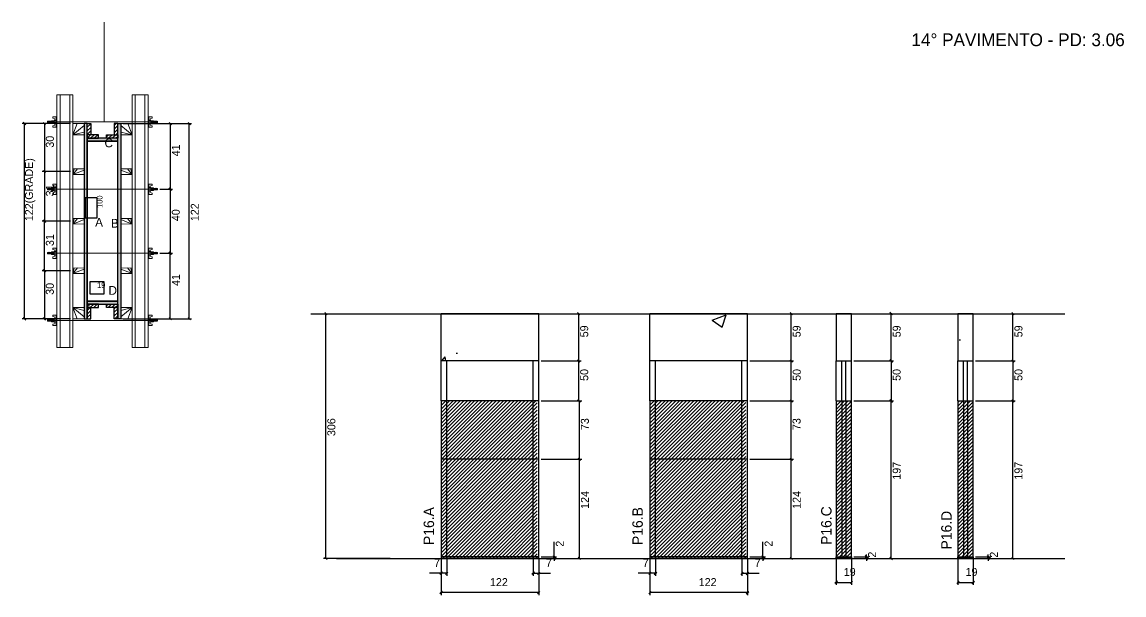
# Model space of a CAD drawing. Header units: metres. Extents: x 4162 to 5540, y 7391 to 8107.
import ezdxf

# ---------------------------------------------------------------- set-up
doc = ezdxf.new("R2010")
doc.units = ezdxf.units.M
for name, color, linetype in [('CHAPA', 7, 'Continuous'), ('COTA', 7, 'Continuous'), ('Hachura', 7, 'Continuous'), ('Madeira', 7, 'Continuous'), ('NIVEL 2° PAV.', 7, 'Continuous'), ('NOMENCLATURA', 7, 'Continuous'), ('Nível', 7, 'Continuous'), ('Painéis', 7, 'Continuous'), ('Perfil Metálico', 7, 'Continuous'), ('SARR_2.2x7', 7, 'Continuous'), ('SARRAFO', 7, 'Continuous'), ('Texto Seção', 7, 'Continuous'), ('TEXTO_GERAL', 7, 'Continuous')]:
    doc.layers.add(name, color=color, linetype=linetype)

msp = doc.modelspace()

# ---------------------------------------------------------------- hatches: boundary and pattern name
at = {"layer": 'COTA'}
h = msp.add_hatch(dxfattribs=at)
h.set_pattern_fill('AR-CONC')
h.paths.add_polyline_path([(4686.3, 7742.2), (4686.3, 7683.2), (4808.3, 7683.2), (4808.3, 7742.2), (4686.3, 7742.2)])
h = msp.add_hatch(dxfattribs=at)
h.set_pattern_fill('AR-CONC')
h.paths.add_polyline_path([(4947.2, 7742.2), (4947.2, 7683.2), (5069.2, 7683.2), (5069.2, 7742.2), (4947.2, 7742.2)])
h = msp.add_hatch(dxfattribs=at)
h.set_pattern_fill('AR-CONC')
h.paths.add_polyline_path([(5180, 7683.2), (5199, 7683.2), (5199, 7743.2), (5180, 7743.2), (5180, 7683.2)])
h = msp.add_hatch(dxfattribs=at)
h.set_pattern_fill('AR-CONC')
h.paths.add_polyline_path([(5332.2, 7683.2), (5351.2, 7683.2), (5351.2, 7743.2), (5332.2, 7743.2), (5332.2, 7683.2)])
at = {"layer": 'Hachura'}
h = msp.add_hatch(color=7, dxfattribs=at)
h.dxf.hatch_style = 1
h.paths.add_polyline_path([(4244, 7979.9), (4240, 7979.9), (4240, 7735.9), (4244, 7735.9), (4244, 7979.9)])
h = msp.add_hatch(color=7, dxfattribs=at)
h.dxf.hatch_style = 1
h.paths.add_polyline_path([(4244, 7979.9), (4240, 7979.9), (4240, 7735.9), (4244, 7735.9), (4244, 7979.9)])
h = msp.add_hatch(dxfattribs=at)
h.set_pattern_fill('ANSI31')
h.paths.add_polyline_path([(4244, 7965.9), (4248.4, 7965.9), (4248.4, 7979.9), (4244, 7979.9), (4244, 7965.9)])
h = msp.add_hatch(dxfattribs=at)
h.set_pattern_fill('ANSI31')
h.paths.add_polyline_path([(4282, 7965.9), (4277.6, 7965.9), (4277.6, 7979.9), (4282, 7979.9), (4282, 7965.9)])
h = msp.add_hatch(color=7, dxfattribs=at)
h.dxf.hatch_style = 1
h.paths.add_polyline_path([(4282, 7979.9), (4286, 7979.9), (4286, 7735.9), (4282, 7735.9), (4282, 7979.9)])
h = msp.add_hatch(color=7, dxfattribs=at)
h.dxf.hatch_style = 1
h.paths.add_polyline_path([(4282, 7979.9), (4286, 7979.9), (4286, 7735.9), (4282, 7735.9), (4282, 7979.9)])
h = msp.add_hatch(dxfattribs=at)
h.set_pattern_fill('ANSI31')
h.paths.add_polyline_path([(4244, 7961.5), (4244, 7965.9), (4258, 7965.9), (4258, 7961.5), (4244, 7961.5)])
h = msp.add_hatch(color=7, dxfattribs=at)
h.dxf.hatch_style = 1
h.paths.add_polyline_path([(4282, 7957.9), (4282, 7961.5), (4244, 7961.5), (4244, 7957.9), (4282, 7957.9)])
h = msp.add_hatch(color=7, dxfattribs=at)
h.dxf.hatch_style = 1
h.paths.add_polyline_path([(4282, 7957.9), (4282, 7961.5), (4244, 7961.5), (4244, 7957.9), (4282, 7957.9)])
h = msp.add_hatch(dxfattribs=at)
h.set_pattern_fill('ANSI31')
h.paths.add_polyline_path([(4282, 7961.5), (4282, 7965.9), (4268, 7965.9), (4268, 7961.5), (4282, 7961.5)])
h = msp.add_hatch(color=7, dxfattribs=at)
h.dxf.hatch_style = 1
h.paths.add_polyline_path([(4282, 7754.3), (4282, 7757.9), (4244, 7757.9), (4244, 7754.3), (4282, 7754.3)])
h = msp.add_hatch(color=7, dxfattribs=at)
h.dxf.hatch_style = 1
h.paths.add_polyline_path([(4282, 7754.3), (4282, 7757.9), (4244, 7757.9), (4244, 7754.3), (4282, 7754.3)])
h = msp.add_hatch(dxfattribs=at)
h.set_pattern_fill('ANSI31')
h.paths.add_polyline_path([(4244, 7749.9), (4244, 7754.3), (4258, 7754.3), (4258, 7749.9), (4244, 7749.9)])
h = msp.add_hatch(dxfattribs=at)
h.set_pattern_fill('ANSI31')
h.paths.add_polyline_path([(4282, 7749.9), (4282, 7754.3), (4268, 7754.3), (4268, 7749.9), (4282, 7749.9)])
h = msp.add_hatch(dxfattribs=at)
h.set_pattern_fill('ANSI31')
h.paths.add_polyline_path([(4244, 7749.9), (4248.4, 7749.9), (4248.4, 7735.9), (4244, 7735.9), (4244, 7749.9)])
h = msp.add_hatch(dxfattribs=at)
h.set_pattern_fill('ANSI31')
h.paths.add_polyline_path([(4282, 7749.9), (4277.6, 7749.9), (4277.6, 7735.9), (4282, 7735.9), (4282, 7749.9)])
h = msp.add_hatch(dxfattribs=at)
h.set_pattern_fill('ANSI31')
h.paths.add_polyline_path([(4686.3, 7633.2), (4686.3, 7560.2), (4806.3, 7560.2), (4806.3, 7633.2), (4686.3, 7633.2)])
h = msp.add_hatch(dxfattribs=at)
h.set_pattern_fill('ANSI31')
h.paths.add_polyline_path([(4947.2, 7633.2), (4947.2, 7560.2), (5067.2, 7560.2), (5067.2, 7633.2), (4947.2, 7633.2)])
h = msp.add_hatch(dxfattribs=at)
h.set_pattern_fill('ANSI31')
h.paths.add_polyline_path([(5199, 7436.2), (5199, 7633.2), (5180, 7633.2), (5180, 7436.2), (5199, 7436.2), (5199, 7436.2)])
h = msp.add_hatch(dxfattribs=at)
h.set_pattern_fill('ANSI31')
h.paths.add_polyline_path([(5351.2, 7436.2), (5351.2, 7633.2), (5332.2, 7633.2), (5332.2, 7436.2), (5351.2, 7436.2), (5351.2, 7436.2)])
h = msp.add_hatch(dxfattribs=at)
h.set_pattern_fill('ANSI31')
h.paths.add_polyline_path([(4806.3, 7560.2), (4686.3, 7560.2), (4686.3, 7436.2), (4806.3, 7436.2), (4806.3, 7560.2)])
h = msp.add_hatch(dxfattribs=at)
h.set_pattern_fill('ANSI31')
h.paths.add_polyline_path([(5067.2, 7560.2), (4947.2, 7560.2), (4947.2, 7436.2), (5067.2, 7436.2), (5067.2, 7560.2)])

# ---------------------------------------------------------------- linework, layer by layer
at = {"layer": 'CHAPA', "color": 1, "lineweight": 25}
for points in [[(4244, 7979.9), (4240, 7979.9), (4240, 7735.9), (4244, 7735.9)], [(4244, 7979.9), (4240, 7979.9), (4240, 7735.9), (4244, 7735.9)], [(4282, 7979.9), (4286, 7979.9), (4286, 7735.9), (4282, 7735.9)], [(4282, 7979.9), (4286, 7979.9), (4286, 7735.9), (4282, 7735.9)], [(4282, 7957.9), (4282, 7961.5), (4244, 7961.5), (4244, 7957.9)], [(4282, 7957.9), (4282, 7961.5), (4244, 7961.5), (4244, 7957.9)], [(4282, 7754.3), (4282, 7757.9), (4244, 7757.9), (4244, 7754.3)], [(4282, 7754.3), (4282, 7757.9), (4244, 7757.9), (4244, 7754.3)]]:
    msp.add_lwpolyline(points, close=True, dxfattribs=at)
at = {"layer": 'COTA', "color": 241, "lineweight": 25}
for p, q in [((4223, 7979.9), (4162.5, 7979.9)), ((4165.5, 7735.9), (4165.5, 7979.9)), ((4223, 7979.8), (4187.4, 7979.8)), ((4190.4, 7979.8), (4190.4, 7919.8)), ((4289, 7979.9), (4374.4, 7979.9)), ((4323, 7979.9), (4350.7, 7979.9)), ((4347.7, 7979.9), (4347.7, 7897.9)), ((4371.4, 7735.9), (4371.4, 7979.9)), ((4223, 7919.8), (4187.4, 7919.8)), ((4223, 7919.8), (4187.4, 7919.8)), ((4190.4, 7919.8), (4190.4, 7857.9)), ((4334.8, 7897.9), (4350.7, 7897.9)), ((4334.8, 7897.9), (4350.7, 7897.9)), ((4347.7, 7897.9), (4347.7, 7817.9)), ((4223, 7857.9), (4187.4, 7857.9)), ((4223, 7857.8), (4187.4, 7857.8)), ((4190.4, 7795.8), (4190.4, 7857.8)), ((4334.8, 7817.9), (4350.7, 7817.9)), ((4334.8, 7817.9), (4350.7, 7817.9)), ((4347.7, 7735.9), (4347.7, 7817.9)), ((4223, 7795.8), (4187.4, 7795.8)), ((4223, 7795.8), (4187.4, 7795.8)), ((4190.4, 7795.8), (4190.4, 7735.8)), ((4808.3, 7742.2), (4686.3, 7742.2)), ((4686.3, 7683.2), (4686.3, 7742.2)), ((4808.3, 7683.2), (4808.3, 7742.2)), ((5069.2, 7742.2), (4947.2, 7742.2)), ((5069.2, 7742.2), (4947.2, 7742.2)), ((4947.2, 7683.2), (4947.2, 7742.2)), ((5069.2, 7683.2), (5069.2, 7742.2)), ((4223, 7735.9), (4162.5, 7735.9)), ((4223, 7735.8), (4187.4, 7735.8)), ((4289, 7735.9), (4374.4, 7735.9)), ((4323, 7735.9), (4350.7, 7735.9))]:
    msp.add_line(p, q, dxfattribs=at)
at = {"layer": 'COTA', "color": 0, "lineweight": 25}
for p, q in [((4167, 7978.4), (4164, 7981.4)), ((4191.9, 7978.3), (4188.9, 7981.3)), ((4349.2, 7978.4), (4346.2, 7981.4)), ((4372.9, 7978.4), (4369.9, 7981.4)), ((4188.9, 7921.3), (4191.9, 7918.3)), ((4191.9, 7918.3), (4188.9, 7921.3)), ((4346.2, 7899.4), (4349.2, 7896.4)), ((4349.2, 7896.4), (4346.2, 7899.4)), ((4188.9, 7859.4), (4191.9, 7856.4)), ((4191.9, 7856.3), (4188.9, 7859.3)), ((4349.2, 7816.4), (4346.2, 7819.4)), ((4346.2, 7819.4), (4349.2, 7816.4)), ((4191.9, 7794.3), (4188.9, 7797.3)), ((4188.9, 7797.3), (4191.9, 7794.3)), ((4859.7, 7740.7), (4856.7, 7743.7)), ((5125.3, 7740.7), (5122.3, 7743.7)), ((5250.2, 7740.7), (5247.2, 7743.7)), ((5402.4, 7740.7), (5399.4, 7743.7)), ((4164, 7737.4), (4167, 7734.4)), ((4188.9, 7737.3), (4191.9, 7734.3)), ((4346.2, 7737.4), (4349.2, 7734.4)), ((4369.9, 7737.4), (4372.9, 7734.4)), ((4856.7, 7684.7), (4859.7, 7681.7)), ((5122.3, 7684.7), (5125.3, 7681.7)), ((5247.2, 7684.7), (5250.2, 7681.7)), ((5399.4, 7684.7), (5402.4, 7681.7)), ((4860.6, 7631.7), (4857.6, 7634.7)), ((5125.3, 7631.7), (5122.3, 7634.7)), ((5250.2, 7631.7), (5247.2, 7634.7)), ((5402.4, 7631.7), (5399.4, 7634.7)), ((4860.6, 7558.7), (4857.6, 7561.7)), ((4857.6, 7561.7), (4860.6, 7558.7)), ((5125.3, 7558.7), (5122.3, 7561.7)), ((5122.3, 7561.7), (5125.3, 7558.7)), ((4826.1, 7439.7), (4829.1, 7436.7)), ((4829.1, 7434.7), (4826.1, 7437.7)), ((4857.6, 7437.7), (4860.6, 7434.7)), ((5087, 7439.7), (5090, 7436.7)), ((5090, 7434.7), (5087, 7437.7)), ((5122.3, 7437.7), (5125.3, 7434.7)), ((5216.4, 7439.7), (5219.4, 7436.7)), ((5219.4, 7434.7), (5216.4, 7437.7)), ((5247.2, 7437.7), (5250.2, 7434.7)), ((5368.6, 7439.7), (5371.6, 7436.7)), ((5371.6, 7434.7), (5368.6, 7437.7)), ((5399.4, 7437.7), (5402.4, 7434.7)), ((4687.8, 7419.1), (4684.8, 7416.1)), ((4691.8, 7416.1), (4694.8, 7419.1)), ((4802.8, 7419.1), (4799.8, 7416.1)), ((4806.8, 7416.1), (4809.8, 7419.1)), ((4948.7, 7419.1), (4945.7, 7416.1)), ((4952.7, 7416.1), (4955.7, 7419.1)), ((5063.7, 7419.1), (5060.7, 7416.1)), ((5067.7, 7416.1), (5070.7, 7419.1)), ((5181.5, 7407.8), (5178.5, 7404.8)), ((5197.5, 7404.8), (5200.5, 7407.8)), ((5333.7, 7407.8), (5330.7, 7404.8)), ((5349.7, 7404.8), (5352.7, 7407.8)), ((4687.8, 7395), (4684.8, 7392)), ((4806.8, 7392), (4809.8, 7395)), ((4948.7, 7395), (4945.7, 7392)), ((5067.7, 7392), (5070.7, 7395))]:
    msp.add_line(p, q, dxfattribs=at)
at = {"layer": 'COTA', "color": 180, "lineweight": 25}
for p, q in [((4256.5, 7886.9), (4241.5, 7886.9)), ((4241.5, 7886.9), (4241.5, 7861.9)), ((4256.5, 7861.9), (4256.5, 7886.9)), ((4241.5, 7861.9), (4256.5, 7861.9)), ((4265.2, 7781.9), (4247.2, 7781.9)), ((4247.2, 7781.9), (4247.2, 7766.9)), ((4265.2, 7766.9), (4265.2, 7781.9)), ((4247.2, 7766.9), (4265.2, 7766.9))]:
    msp.add_line(p, q, dxfattribs=at)
at = {"layer": 'COTA', "color": 4, "lineweight": 25}
for p, q in [((4811.3, 7742.2), (4861.2, 7742.2)), ((4858.2, 7683.2), (4858.2, 7742.2)), ((5072.2, 7742.2), (5126.8, 7742.2)), ((5123.8, 7683.2), (5123.8, 7742.2)), ((5202, 7742.2), (5251.7, 7742.2)), ((5248.7, 7683.2), (5248.7, 7742.2)), ((5354.2, 7742.2), (5403.9, 7742.2)), ((5400.9, 7683.2), (5400.9, 7742.2)), ((4811.3, 7683.2), (4861.2, 7683.2)), ((5072.2, 7683.2), (5126.8, 7683.2)), ((5202, 7683.2), (5251.7, 7683.2)), ((5354.2, 7683.2), (5403.9, 7683.2)), ((4829.3, 7633.2), (4862.1, 7633.2)), ((4859.1, 7560.2), (4859.1, 7633.2)), ((5072.2, 7633.2), (5126.8, 7633.2)), ((5123.8, 7560.2), (5123.8, 7633.2)), ((5202, 7633.2), (5251.7, 7633.2)), ((5248.7, 7436.2), (5248.7, 7633.2)), ((5354.2, 7633.2), (5403.9, 7633.2)), ((5400.9, 7436.2), (5400.9, 7633.2)), ((4811.3, 7560.2), (4862.1, 7560.2)), ((4811.3, 7560.2), (4862.1, 7560.2)), ((4859.1, 7436.2), (4859.1, 7560.2)), ((5072.2, 7560.2), (5126.8, 7560.2)), ((5072.2, 7560.2), (5126.8, 7560.2)), ((5123.8, 7436.2), (5123.8, 7560.2)), ((4827.6, 7438.2), (4827.6, 7457)), ((5088.5, 7438.2), (5088.5, 7457)), ((4811.3, 7438.2), (4830.6, 7438.2)), ((4827.6, 7436.2), (4827.6, 7438.2)), ((5072.2, 7438.2), (5091.5, 7438.2)), ((5088.5, 7436.2), (5088.5, 7438.2)), ((5202, 7438.2), (5220.9, 7438.2)), ((5217.9, 7438.2), (5217.9, 7441.2)), ((5217.9, 7436.2), (5217.9, 7438.2)), ((5354.2, 7438.2), (5373.1, 7438.2)), ((5370.1, 7438.2), (5370.1, 7441.2)), ((5370.1, 7436.2), (5370.1, 7438.2)), ((4686.3, 7435.2), (4686.3, 7390.5)), ((4686.3, 7433.2), (4686.3, 7414.6)), ((4693.3, 7435.2), (4693.3, 7414.6)), ((4801.3, 7435.2), (4801.3, 7414.6)), ((4808.3, 7435.2), (4808.3, 7390.5)), ((4808.3, 7433.2), (4808.3, 7414.6)), ((4811.3, 7436.2), (4830.6, 7436.2)), ((4811.3, 7436.2), (4862.1, 7436.2)), ((4827.6, 7436.2), (4827.6, 7433.2)), ((4947.2, 7435.2), (4947.2, 7390.5)), ((4947.2, 7433.2), (4947.2, 7414.6)), ((4954.2, 7435.2), (4954.2, 7414.6)), ((5062.2, 7435.2), (5062.2, 7414.6)), ((5069.2, 7435.2), (5069.2, 7390.5)), ((5069.2, 7433.2), (5069.2, 7414.6)), ((5072.2, 7436.2), (5091.5, 7436.2)), ((5072.2, 7436.2), (5126.8, 7436.2)), ((5088.5, 7436.2), (5088.5, 7433.2)), ((5180, 7435.2), (5180, 7403.3)), ((5199, 7435.2), (5199, 7403.3)), ((5202, 7436.2), (5220.9, 7436.2)), ((5202, 7436.2), (5251.7, 7436.2)), ((5217.9, 7436.2), (5217.9, 7433.2)), ((5332.2, 7435.2), (5332.2, 7403.3)), ((5351.2, 7435.2), (5351.2, 7403.3)), ((5354.2, 7436.2), (5373.1, 7436.2)), ((5354.2, 7436.2), (5403.9, 7436.2)), ((5370.1, 7436.2), (5370.1, 7433.2)), ((4686.3, 7417.6), (4671.6, 7417.6)), ((4693.3, 7417.6), (4686.3, 7417.6)), ((4801.3, 7417.6), (4808.3, 7417.6)), ((4808.3, 7417.6), (4823.1, 7417.6)), ((4947.2, 7417.6), (4932.5, 7417.6)), ((4954.2, 7417.6), (4947.2, 7417.6)), ((5062.2, 7417.6), (5069.2, 7417.6)), ((5069.2, 7417.6), (5083.9, 7417.6)), ((5180, 7406.3), (5199, 7406.3)), ((5332.2, 7406.3), (5351.2, 7406.3)), ((4808.3, 7393.5), (4686.3, 7393.5)), ((5069.2, 7393.5), (4947.2, 7393.5))]:
    msp.add_line(p, q, dxfattribs=at)
at = {"layer": 'COTA', "color": 241, "lineweight": 25}
for points in [[(5199, 7683.2), (5199, 7742.2), (5180, 7742.2), (5180, 7683.2)], [(5351.2, 7683.2), (5351.2, 7742.2), (5332.2, 7742.2), (5332.2, 7683.2)]]:
    msp.add_lwpolyline(points, dxfattribs=at)
at = {"layer": 'Hachura', "color": 0, "lineweight": 9}
for p, q in [((4206, 7988.3), (4200.9, 7988.3)), ((4200.9, 7988.3), (4200.9, 7986.6)), ((4205.1, 7988.3), (4205.1, 7975.4)), ((4205.1, 7988.3), (4205.1, 7983.2)), ((4205.1, 7988.2), (4206, 7988.2)), ((4206, 7975.4), (4206, 7988.3)), ((4320, 7975.4), (4320, 7988.3)), ((4320, 7988.3), (4325.1, 7988.3)), ((4320.9, 7988.2), (4320, 7988.2)), ((4320.9, 7988.3), (4320.9, 7975.4)), ((4320.9, 7988.3), (4320.9, 7983.2)), ((4325.2, 7988.3), (4325.2, 7986.6)), ((4194.5, 7982.9), (4194.2, 7982.6)), ((4194.2, 7982.6), (4194.2, 7981.3)), ((4194.5, 7981), (4194.2, 7981.3)), ((4194.9, 7982.9), (4194.5, 7982.9)), ((4194.5, 7981), (4194.5, 7982.9)), ((4195.2, 7981), (4194.5, 7982.3)), ((4195.1, 7980.9), (4194.5, 7982)), ((4194.5, 7981.5), (4194.9, 7980.8)), ((4194.5, 7981.2), (4194.7, 7981)), ((4194.9, 7983), (4196, 7980.8)), ((4194.9, 7982.9), (4195.8, 7981)), ((4194.9, 7982.9), (4195.8, 7981)), ((4196.3, 7980.9), (4195.2, 7983)), ((4195.2, 7981), (4195.8, 7981)), ((4196, 7982.9), (4195.4, 7982.9)), ((4196.3, 7981), (4195.4, 7982.9)), ((4196, 7982.9), (4197, 7981)), ((4196.1, 7983), (4197.2, 7980.8)), ((4197.4, 7980.9), (4196.3, 7983)), ((4197, 7981), (4196.3, 7981)), ((4197.2, 7982.9), (4196.5, 7982.9)), ((4197.5, 7981), (4196.5, 7982.9)), ((4196.7, 7982.9), (4196.5, 7982.9)), ((4197.2, 7982.9), (4198.1, 7981)), ((4197.3, 7983), (4198.4, 7980.8)), ((4198.6, 7980.9), (4197.5, 7983)), ((4197.7, 7981), (4197.5, 7981)), ((4198.3, 7982.9), (4197.7, 7982.9)), ((4198.7, 7981), (4197.7, 7982.9)), ((4197.7, 7981), (4198.1, 7981)), ((4198.3, 7982.9), (4199.3, 7981)), ((4199.3, 7981.7), (4198.7, 7983)), ((4198.7, 7981), (4199.3, 7981)), ((4199.3, 7982), (4198.9, 7982.9)), ((4199.3, 7982.9), (4198.9, 7982.9)), ((4199.3, 7980.2), (4199.3, 7983.5)), ((4199.3, 7983.5), (4202.5, 7983.5)), ((4199.3, 7982.5), (4202.5, 7982.5)), ((4199.3, 7981), (4202.5, 7981)), ((4202.5, 7980.2), (4199.3, 7980.2)), ((4199.4, 7980.2), (4199.4, 7983.5)), ((4200.9, 7986.6), (4203.1, 7986.1)), ((4200.9, 7977.1), (4203.1, 7977.7)), ((4200.9, 7975.4), (4200.9, 7977.1)), ((4205.1, 7975.4), (4200.9, 7975.4)), ((4202.5, 7983.8), (4202.5, 7979.9)), ((4205.1, 7983.8), (4202.5, 7983.8)), ((4202.5, 7979.9), (4202.5, 7980.2)), ((4202.5, 7979.9), (4202.5, 7980.2)), ((4202.5, 7979.9), (4205.1, 7979.9)), ((4205.1, 7982.2), (4203.1, 7982.2)), ((4203.1, 7981.7), (4205.1, 7981.7)), ((4203.3, 7985.7), (4203.3, 7983.8)), ((4203.3, 7978), (4203.3, 7979.9)), ((4205.1, 7988), (4206, 7988)), ((4205.1, 7987.6), (4206, 7987.6)), ((4205.1, 7987.2), (4206, 7987.2)), ((4205.1, 7986.3), (4206, 7986.3)), ((4205.1, 7984.9), (4206, 7984.9)), ((4205.1, 7981.9), (4205.1, 7983.8)), ((4205.1, 7983.2), (4205.1, 7982.5)), ((4205.1, 7981.9), (4206, 7981.9)), ((4205.1, 7978.8), (4206, 7978.8)), ((4205.1, 7977.4), (4206, 7977.4)), ((4205.1, 7976.6), (4206, 7976.6)), ((4205.1, 7976.1), (4206, 7976.1)), ((4205.1, 7975.8), (4206, 7975.8)), ((4205.1, 7975.6), (4206, 7975.6)), ((4205.1, 7975.4), (4206, 7975.4)), ((4205.4, 7982.8), (4205.2, 7982.8)), ((4205.2, 7980.9), (4205.7, 7980.9)), ((4205.9, 7982.8), (4205.4, 7982.8)), ((4206, 7976.4), (4206, 7984.2)), ((4320.9, 7988), (4320, 7988)), ((4320.9, 7987.6), (4320, 7987.6)), ((4320.9, 7987.2), (4320, 7987.2)), ((4320.9, 7986.3), (4320, 7986.3)), ((4320.9, 7984.9), (4320, 7984.9)), ((4320, 7976.4), (4320, 7984.2)), ((4320.9, 7981.9), (4320, 7981.9)), ((4320.9, 7978.8), (4320, 7978.8)), ((4320.9, 7977.4), (4320, 7977.4)), ((4320.9, 7976.6), (4320, 7976.6)), ((4320.9, 7976.1), (4320, 7976.1)), ((4320.9, 7975.8), (4320, 7975.8)), ((4320.9, 7975.6), (4320, 7975.6)), ((4320.9, 7975.4), (4320, 7975.4)), ((4320.2, 7982.8), (4320.6, 7982.8)), ((4320.8, 7980.9), (4320.4, 7980.9)), ((4320.6, 7982.8), (4320.8, 7982.8)), ((4320.9, 7981.9), (4320.9, 7983.8)), ((4320.9, 7983.8), (4323.5, 7983.8)), ((4320.9, 7983.2), (4320.9, 7982.5)), ((4320.9, 7982.2), (4322.9, 7982.2)), ((4322.9, 7981.7), (4320.9, 7981.7)), ((4323.5, 7979.9), (4320.9, 7979.9)), ((4320.9, 7975.4), (4325.2, 7975.4)), ((4322.7, 7985.7), (4322.7, 7983.8)), ((4322.7, 7978), (4322.7, 7979.9)), ((4325.2, 7986.6), (4323, 7986.1)), ((4325.2, 7977.1), (4323, 7977.7)), ((4323.5, 7983.8), (4323.5, 7979.9)), ((4326.7, 7983.5), (4323.5, 7983.5)), ((4326.7, 7982.5), (4323.5, 7982.5)), ((4326.7, 7981), (4323.5, 7981)), ((4323.5, 7980.2), (4326.7, 7980.2)), ((4323.5, 7979.9), (4323.5, 7980.2)), ((4323.5, 7979.9), (4323.5, 7980.2)), ((4325.2, 7975.4), (4325.2, 7977.1)), ((4326.7, 7980.2), (4326.7, 7983.5)), ((4326.7, 7980.2), (4326.7, 7983.5)), ((4326.7, 7981.7), (4327.4, 7983)), ((4327.7, 7982.9), (4326.7, 7981)), ((4326.7, 7982), (4327.2, 7982.9)), ((4326.7, 7982.9), (4327.2, 7982.9)), ((4327.4, 7981), (4326.7, 7981)), ((4327.4, 7980.9), (4328.5, 7983)), ((4327.4, 7981), (4328.3, 7982.9)), ((4328.8, 7983), (4327.7, 7980.8)), ((4327.7, 7982.9), (4328.3, 7982.9)), ((4328.8, 7982.9), (4327.9, 7981)), ((4328.3, 7981), (4327.9, 7981)), ((4328.3, 7981), (4328.5, 7981)), ((4328.5, 7981), (4329.5, 7982.9)), ((4328.6, 7980.9), (4329.7, 7983)), ((4329.9, 7983), (4328.8, 7980.8)), ((4328.8, 7982.9), (4329.5, 7982.9)), ((4330, 7982.9), (4329, 7981)), ((4329, 7981), (4329.7, 7981)), ((4329.3, 7982.9), (4329.5, 7982.9)), ((4329.7, 7981), (4330.7, 7982.9)), ((4329.8, 7980.9), (4330.8, 7983)), ((4331.1, 7983), (4330, 7980.8)), ((4330, 7982.9), (4330.7, 7982.9)), ((4331.2, 7982.9), (4330.2, 7981)), ((4331.2, 7982.9), (4330.2, 7981)), ((4330.8, 7981), (4330.2, 7981)), ((4330.8, 7981), (4331.5, 7982.3)), ((4330.9, 7980.9), (4331.5, 7982)), ((4331.2, 7982.9), (4331.5, 7982.9)), ((4331.5, 7981.5), (4331.2, 7980.8)), ((4331.5, 7981.2), (4331.4, 7981)), ((4331.5, 7982.9), (4331.8, 7982.6)), ((4331.5, 7981), (4331.5, 7982.9)), ((4331.5, 7981), (4331.8, 7981.3)), ((4331.8, 7982.6), (4331.8, 7981.3)), ((4194.5, 7898.9), (4194.2, 7898.6)), ((4194.2, 7898.6), (4194.2, 7897.3)), ((4194.5, 7897), (4194.2, 7897.3)), ((4194.9, 7898.9), (4194.5, 7898.9)), ((4194.5, 7897), (4194.5, 7898.9)), ((4195.2, 7897), (4194.5, 7898.3)), ((4195.1, 7896.9), (4194.5, 7898)), ((4194.5, 7897.5), (4194.9, 7896.8)), ((4194.5, 7897.2), (4194.7, 7897)), ((4194.9, 7899), (4196, 7896.8)), ((4194.9, 7898.9), (4195.8, 7897)), ((4194.9, 7898.9), (4195.8, 7897)), ((4196.3, 7896.9), (4195.2, 7899)), ((4195.2, 7897), (4195.8, 7897)), ((4196, 7898.9), (4195.4, 7898.9)), ((4196.3, 7897), (4195.4, 7898.9)), ((4196, 7898.9), (4197, 7897)), ((4196.1, 7899), (4197.2, 7896.8)), ((4197.4, 7896.9), (4196.3, 7899)), ((4197, 7897), (4196.3, 7897)), ((4197.2, 7898.9), (4196.5, 7898.9)), ((4197.5, 7897), (4196.5, 7898.9)), ((4196.7, 7898.9), (4196.5, 7898.9)), ((4197.2, 7898.9), (4198.1, 7897)), ((4197.3, 7899), (4198.4, 7896.8)), ((4198.6, 7896.9), (4197.5, 7899)), ((4197.7, 7897), (4197.5, 7897)), ((4198.3, 7898.9), (4197.7, 7898.9)), ((4198.7, 7897), (4197.7, 7898.9)), ((4197.7, 7897), (4198.1, 7897)), ((4198.3, 7898.9), (4199.3, 7897)), ((4199.3, 7897.7), (4198.7, 7899)), ((4198.7, 7897), (4199.3, 7897)), ((4199.3, 7898), (4198.9, 7898.9)), ((4199.3, 7898.9), (4198.9, 7898.9)), ((4199.3, 7896.2), (4199.3, 7899.5)), ((4199.3, 7899.5), (4202.5, 7899.5)), ((4199.3, 7898.5), (4202.5, 7898.5)), ((4199.3, 7897), (4202.5, 7897)), ((4202.5, 7896.2), (4199.3, 7896.2)), ((4199.4, 7896.2), (4199.4, 7899.5)), ((4206, 7904.3), (4200.9, 7904.3)), ((4200.9, 7904.3), (4200.9, 7902.6)), ((4200.9, 7902.6), (4203.1, 7902.1)), ((4200.9, 7893.1), (4203.1, 7893.7)), ((4200.9, 7891.4), (4200.9, 7893.1)), ((4202.5, 7899.8), (4202.5, 7895.9)), ((4205.1, 7899.8), (4202.5, 7899.8)), ((4202.5, 7895.9), (4202.5, 7896.2)), ((4202.5, 7895.9), (4202.5, 7896.2)), ((4202.5, 7895.9), (4205.1, 7895.9)), ((4205.1, 7898.2), (4203.1, 7898.2)), ((4203.1, 7897.7), (4205.1, 7897.7)), ((4203.3, 7901.7), (4203.3, 7899.8)), ((4203.3, 7894), (4203.3, 7895.9)), ((4205.1, 7904.3), (4205.1, 7891.4)), ((4205.1, 7904.3), (4205.1, 7899.2)), ((4205.1, 7904.2), (4206, 7904.2)), ((4205.1, 7904), (4206, 7904)), ((4205.1, 7903.6), (4206, 7903.6)), ((4205.1, 7903.2), (4206, 7903.2)), ((4205.1, 7902.3), (4206, 7902.3)), ((4205.1, 7900.9), (4206, 7900.9)), ((4205.1, 7897.9), (4205.1, 7899.8)), ((4205.1, 7899.2), (4205.1, 7898.5)), ((4205.1, 7897.9), (4206, 7897.9)), ((4205.1, 7894.8), (4206, 7894.8)), ((4205.1, 7893.4), (4206, 7893.4)), ((4205.1, 7892.6), (4206, 7892.6)), ((4205.1, 7892.1), (4206, 7892.1)), ((4205.1, 7891.8), (4206, 7891.8)), ((4205.4, 7898.8), (4205.2, 7898.8)), ((4205.2, 7896.9), (4205.7, 7896.9)), ((4205.9, 7898.8), (4205.4, 7898.8)), ((4206, 7891.4), (4206, 7904.3)), ((4206, 7892.4), (4206, 7900.2)), ((4320, 7891.4), (4320, 7904.3)), ((4320, 7904.3), (4325.1, 7904.3)), ((4320.9, 7904.2), (4320, 7904.2)), ((4320.9, 7904), (4320, 7904)), ((4320.9, 7903.6), (4320, 7903.6)), ((4320.9, 7903.2), (4320, 7903.2)), ((4320.9, 7902.3), (4320, 7902.3)), ((4320.9, 7900.9), (4320, 7900.9)), ((4320, 7892.4), (4320, 7900.2)), ((4320.9, 7897.9), (4320, 7897.9)), ((4320.9, 7894.8), (4320, 7894.8)), ((4320.9, 7893.4), (4320, 7893.4)), ((4320.9, 7892.6), (4320, 7892.6)), ((4320.9, 7892.1), (4320, 7892.1)), ((4320.9, 7891.8), (4320, 7891.8)), ((4320.2, 7898.8), (4320.6, 7898.8)), ((4320.8, 7896.9), (4320.4, 7896.9)), ((4320.6, 7898.8), (4320.8, 7898.8)), ((4320.9, 7904.3), (4320.9, 7891.4)), ((4320.9, 7904.3), (4320.9, 7899.2)), ((4320.9, 7897.9), (4320.9, 7899.8)), ((4320.9, 7899.8), (4323.5, 7899.8)), ((4320.9, 7899.2), (4320.9, 7898.5)), ((4320.9, 7898.2), (4322.9, 7898.2)), ((4322.9, 7897.7), (4320.9, 7897.7)), ((4323.5, 7895.9), (4320.9, 7895.9)), ((4322.7, 7901.7), (4322.7, 7899.8)), ((4322.7, 7894), (4322.7, 7895.9)), ((4325.2, 7902.6), (4323, 7902.1)), ((4325.2, 7893.1), (4323, 7893.7)), ((4323.5, 7899.8), (4323.5, 7895.9)), ((4326.7, 7899.5), (4323.5, 7899.5)), ((4326.7, 7898.5), (4323.5, 7898.5)), ((4326.7, 7897), (4323.5, 7897)), ((4323.5, 7896.2), (4326.7, 7896.2)), ((4323.5, 7895.9), (4323.5, 7896.2)), ((4323.5, 7895.9), (4323.5, 7896.2)), ((4325.2, 7904.3), (4325.2, 7902.6)), ((4325.2, 7891.4), (4325.2, 7893.1)), ((4326.7, 7896.2), (4326.7, 7899.5)), ((4326.7, 7896.2), (4326.7, 7899.5)), ((4326.7, 7897.7), (4327.4, 7899)), ((4327.7, 7898.9), (4326.7, 7897)), ((4326.7, 7898), (4327.2, 7898.9)), ((4326.7, 7898.9), (4327.2, 7898.9)), ((4327.4, 7897), (4326.7, 7897)), ((4327.4, 7896.9), (4328.5, 7899)), ((4327.4, 7897), (4328.3, 7898.9)), ((4328.8, 7899), (4327.7, 7896.8)), ((4327.7, 7898.9), (4328.3, 7898.9)), ((4328.8, 7898.9), (4327.9, 7897)), ((4328.3, 7897), (4327.9, 7897)), ((4328.3, 7897), (4328.5, 7897)), ((4328.5, 7897), (4329.5, 7898.9)), ((4328.6, 7896.9), (4329.7, 7899)), ((4329.9, 7899), (4328.8, 7896.8)), ((4328.8, 7898.9), (4329.5, 7898.9)), ((4330, 7898.9), (4329, 7897)), ((4329, 7897), (4329.7, 7897)), ((4329.3, 7898.9), (4329.5, 7898.9)), ((4329.7, 7897), (4330.7, 7898.9)), ((4329.8, 7896.9), (4330.8, 7899)), ((4331.1, 7899), (4330, 7896.8)), ((4330, 7898.9), (4330.7, 7898.9)), ((4331.2, 7898.9), (4330.2, 7897)), ((4331.2, 7898.9), (4330.2, 7897)), ((4330.8, 7897), (4330.2, 7897)), ((4330.8, 7897), (4331.5, 7898.3)), ((4330.9, 7896.9), (4331.5, 7898)), ((4331.2, 7898.9), (4331.5, 7898.9)), ((4331.5, 7897.5), (4331.2, 7896.8)), ((4331.5, 7897.2), (4331.4, 7897)), ((4331.5, 7898.9), (4331.8, 7898.6)), ((4331.5, 7897), (4331.5, 7898.9)), ((4331.5, 7897), (4331.8, 7897.3)), ((4331.8, 7898.6), (4331.8, 7897.3)), ((4205.1, 7891.4), (4200.9, 7891.4)), ((4205.1, 7891.6), (4206, 7891.6)), ((4205.1, 7891.4), (4206, 7891.4)), ((4320.9, 7891.6), (4320, 7891.6)), ((4320.9, 7891.4), (4320, 7891.4)), ((4320.9, 7891.4), (4325.2, 7891.4)), ((4206, 7824.3), (4200.9, 7824.3)), ((4200.9, 7824.3), (4200.9, 7822.6)), ((4205.1, 7824.3), (4205.1, 7811.4)), ((4205.1, 7824.3), (4205.1, 7819.2)), ((4205.1, 7824.2), (4206, 7824.2)), ((4205.1, 7824), (4206, 7824)), ((4205.1, 7823.6), (4206, 7823.6)), ((4205.1, 7823.2), (4206, 7823.2)), ((4206, 7811.4), (4206, 7824.3)), ((4320, 7811.4), (4320, 7824.3)), ((4320, 7824.3), (4325.1, 7824.3)), ((4320.9, 7824.2), (4320, 7824.2)), ((4320.9, 7824), (4320, 7824)), ((4320.9, 7823.6), (4320, 7823.6)), ((4320.9, 7823.2), (4320, 7823.2)), ((4320.9, 7824.3), (4320.9, 7811.4)), ((4320.9, 7824.3), (4320.9, 7819.2)), ((4325.2, 7824.3), (4325.2, 7822.6)), ((4194.5, 7818.9), (4194.2, 7818.6)), ((4194.2, 7818.6), (4194.2, 7817.3)), ((4194.5, 7817), (4194.2, 7817.3)), ((4194.9, 7818.9), (4194.5, 7818.9)), ((4194.5, 7817), (4194.5, 7818.9)), ((4195.2, 7817), (4194.5, 7818.3)), ((4195.1, 7816.9), (4194.5, 7818)), ((4194.5, 7817.5), (4194.9, 7816.8)), ((4194.5, 7817.2), (4194.7, 7817)), ((4194.9, 7819), (4196, 7816.8)), ((4194.9, 7818.9), (4195.8, 7817)), ((4194.9, 7818.9), (4195.8, 7817)), ((4196.3, 7816.9), (4195.2, 7819)), ((4195.2, 7817), (4195.8, 7817)), ((4196, 7818.9), (4195.4, 7818.9)), ((4196.3, 7817), (4195.4, 7818.9)), ((4196, 7818.9), (4197, 7817)), ((4196.1, 7819), (4197.2, 7816.8)), ((4197.4, 7816.9), (4196.3, 7819)), ((4197, 7817), (4196.3, 7817)), ((4197.2, 7818.9), (4196.5, 7818.9)), ((4197.5, 7817), (4196.5, 7818.9)), ((4196.7, 7818.9), (4196.5, 7818.9)), ((4197.2, 7818.9), (4198.1, 7817)), ((4197.3, 7819), (4198.4, 7816.8)), ((4198.6, 7816.9), (4197.5, 7819)), ((4197.7, 7817), (4197.5, 7817)), ((4198.3, 7818.9), (4197.7, 7818.9)), ((4198.7, 7817), (4197.7, 7818.9)), ((4197.7, 7817), (4198.1, 7817)), ((4198.3, 7818.9), (4199.3, 7817)), ((4199.3, 7817.7), (4198.7, 7819)), ((4198.7, 7817), (4199.3, 7817)), ((4199.3, 7818), (4198.9, 7818.9)), ((4199.3, 7818.9), (4198.9, 7818.9)), ((4199.3, 7816.2), (4199.3, 7819.5)), ((4199.3, 7819.5), (4202.5, 7819.5)), ((4199.3, 7818.5), (4202.5, 7818.5)), ((4199.3, 7817), (4202.5, 7817)), ((4202.5, 7816.2), (4199.3, 7816.2)), ((4199.4, 7816.2), (4199.4, 7819.5)), ((4200.9, 7822.6), (4203.1, 7822.1)), ((4200.9, 7813.1), (4203.1, 7813.7)), ((4200.9, 7811.4), (4200.9, 7813.1)), ((4205.1, 7811.4), (4200.9, 7811.4)), ((4202.5, 7819.8), (4202.5, 7815.9)), ((4205.1, 7819.8), (4202.5, 7819.8)), ((4202.5, 7815.9), (4202.5, 7816.2)), ((4202.5, 7815.9), (4202.5, 7816.2)), ((4202.5, 7815.9), (4205.1, 7815.9)), ((4205.1, 7818.2), (4203.1, 7818.2)), ((4203.1, 7817.7), (4205.1, 7817.7)), ((4203.3, 7821.7), (4203.3, 7819.8)), ((4203.3, 7814), (4203.3, 7815.9)), ((4205.1, 7822.3), (4206, 7822.3)), ((4205.1, 7820.9), (4206, 7820.9)), ((4205.1, 7817.9), (4205.1, 7819.8)), ((4205.1, 7819.2), (4205.1, 7818.5)), ((4205.1, 7817.9), (4206, 7817.9)), ((4205.1, 7814.8), (4206, 7814.8)), ((4205.1, 7813.4), (4206, 7813.4)), ((4205.1, 7812.6), (4206, 7812.6)), ((4205.1, 7812.1), (4206, 7812.1)), ((4205.1, 7811.8), (4206, 7811.8)), ((4205.1, 7811.6), (4206, 7811.6)), ((4205.1, 7811.4), (4206, 7811.4)), ((4205.4, 7818.8), (4205.2, 7818.8)), ((4205.2, 7816.9), (4205.7, 7816.9)), ((4205.9, 7818.8), (4205.4, 7818.8)), ((4206, 7812.4), (4206, 7820.2)), ((4320.9, 7822.3), (4320, 7822.3)), ((4320.9, 7820.9), (4320, 7820.9)), ((4320, 7812.4), (4320, 7820.2)), ((4320.9, 7817.9), (4320, 7817.9)), ((4320.9, 7814.8), (4320, 7814.8)), ((4320.9, 7813.4), (4320, 7813.4)), ((4320.9, 7812.6), (4320, 7812.6)), ((4320.9, 7812.1), (4320, 7812.1)), ((4320.9, 7811.8), (4320, 7811.8)), ((4320.9, 7811.6), (4320, 7811.6)), ((4320.9, 7811.4), (4320, 7811.4)), ((4320.2, 7818.8), (4320.6, 7818.8)), ((4320.8, 7816.9), (4320.4, 7816.9)), ((4320.6, 7818.8), (4320.8, 7818.8)), ((4320.9, 7817.9), (4320.9, 7819.8)), ((4320.9, 7819.8), (4323.5, 7819.8)), ((4320.9, 7819.2), (4320.9, 7818.5)), ((4320.9, 7818.2), (4322.9, 7818.2)), ((4322.9, 7817.7), (4320.9, 7817.7)), ((4323.5, 7815.9), (4320.9, 7815.9)), ((4320.9, 7811.4), (4325.2, 7811.4)), ((4322.7, 7821.7), (4322.7, 7819.8)), ((4322.7, 7814), (4322.7, 7815.9)), ((4325.2, 7822.6), (4323, 7822.1)), ((4325.2, 7813.1), (4323, 7813.7)), ((4323.5, 7819.8), (4323.5, 7815.9)), ((4326.7, 7819.5), (4323.5, 7819.5)), ((4326.7, 7818.5), (4323.5, 7818.5)), ((4326.7, 7817), (4323.5, 7817)), ((4323.5, 7816.2), (4326.7, 7816.2)), ((4323.5, 7815.9), (4323.5, 7816.2)), ((4323.5, 7815.9), (4323.5, 7816.2)), ((4325.2, 7811.4), (4325.2, 7813.1)), ((4326.7, 7816.2), (4326.7, 7819.5)), ((4326.7, 7816.2), (4326.7, 7819.5)), ((4326.7, 7817.7), (4327.4, 7819)), ((4327.7, 7818.9), (4326.7, 7817)), ((4326.7, 7818), (4327.2, 7818.9)), ((4326.7, 7818.9), (4327.2, 7818.9)), ((4327.4, 7817), (4326.7, 7817)), ((4327.4, 7816.9), (4328.5, 7819)), ((4327.4, 7817), (4328.3, 7818.9)), ((4328.8, 7819), (4327.7, 7816.8)), ((4327.7, 7818.9), (4328.3, 7818.9)), ((4328.8, 7818.9), (4327.9, 7817)), ((4328.3, 7817), (4327.9, 7817)), ((4328.3, 7817), (4328.5, 7817)), ((4328.5, 7817), (4329.5, 7818.9)), ((4328.6, 7816.9), (4329.7, 7819)), ((4329.9, 7819), (4328.8, 7816.8)), ((4328.8, 7818.9), (4329.5, 7818.9)), ((4330, 7818.9), (4329, 7817)), ((4329, 7817), (4329.7, 7817)), ((4329.3, 7818.9), (4329.5, 7818.9)), ((4329.7, 7817), (4330.7, 7818.9)), ((4329.8, 7816.9), (4330.8, 7819)), ((4331.1, 7819), (4330, 7816.8)), ((4330, 7818.9), (4330.7, 7818.9)), ((4331.2, 7818.9), (4330.2, 7817)), ((4331.2, 7818.9), (4330.2, 7817)), ((4330.8, 7817), (4330.2, 7817)), ((4330.8, 7817), (4331.5, 7818.3)), ((4330.9, 7816.9), (4331.5, 7818)), ((4331.2, 7818.9), (4331.5, 7818.9)), ((4331.5, 7817.5), (4331.2, 7816.8)), ((4331.5, 7817.2), (4331.4, 7817)), ((4331.5, 7818.9), (4331.8, 7818.6)), ((4331.5, 7817), (4331.5, 7818.9)), ((4331.5, 7817), (4331.8, 7817.3)), ((4331.8, 7818.6), (4331.8, 7817.3)), ((4205.1, 7740.3), (4200.9, 7740.3)), ((4200.9, 7740.3), (4200.9, 7738.6)), ((4205.1, 7727.4), (4205.1, 7740.3)), ((4205.1, 7740.3), (4206, 7740.3)), ((4205.1, 7740.2), (4206, 7740.2)), ((4206, 7740.3), (4206, 7727.4)), ((4320, 7740.3), (4320, 7727.4)), ((4320.9, 7740.3), (4320, 7740.3)), ((4320.9, 7740.2), (4320, 7740.2)), ((4320.9, 7727.4), (4320.9, 7740.3)), ((4320.9, 7740.3), (4325.2, 7740.3)), ((4325.2, 7740.3), (4325.2, 7738.6)), ((4194.5, 7734.8), (4194.2, 7734.4)), ((4194.2, 7733.2), (4194.2, 7734.4)), ((4194.5, 7732.8), (4194.2, 7733.2)), ((4194.5, 7734.2), (4194.9, 7734.9)), ((4195.1, 7734.9), (4194.5, 7733.7)), ((4194.5, 7734.5), (4194.7, 7734.8)), ((4195.2, 7734.8), (4194.5, 7733.5)), ((4194.5, 7734.8), (4194.5, 7732.8)), ((4194.9, 7732.8), (4194.5, 7732.8)), ((4194.9, 7732.8), (4196, 7734.9)), ((4194.9, 7732.8), (4195.8, 7734.8)), ((4194.9, 7732.8), (4195.8, 7734.8)), ((4196.3, 7734.9), (4195.2, 7732.7)), ((4195.2, 7734.8), (4195.8, 7734.8)), ((4196.3, 7734.8), (4195.4, 7732.8)), ((4196, 7732.8), (4195.4, 7732.8)), ((4196, 7732.8), (4197, 7734.8)), ((4196.1, 7732.8), (4197.2, 7734.9)), ((4197.4, 7734.9), (4196.3, 7732.7)), ((4197, 7734.8), (4196.3, 7734.8)), ((4197.5, 7734.8), (4196.5, 7732.8)), ((4197.2, 7732.8), (4196.5, 7732.8)), ((4196.7, 7732.8), (4196.5, 7732.8)), ((4197.2, 7732.8), (4198.1, 7734.8)), ((4197.3, 7732.8), (4198.4, 7734.9)), ((4198.6, 7734.9), (4197.5, 7732.7)), ((4197.7, 7734.8), (4197.5, 7734.8)), ((4197.7, 7734.8), (4198.1, 7734.8)), ((4198.7, 7734.8), (4197.7, 7732.8)), ((4198.3, 7732.8), (4197.7, 7732.8)), ((4198.3, 7732.8), (4199.3, 7734.8)), ((4198.7, 7734.8), (4199.3, 7734.8)), ((4199.3, 7734), (4198.7, 7732.7)), ((4199.3, 7733.7), (4198.9, 7732.8)), ((4199.3, 7732.8), (4198.9, 7732.8)), ((4199.3, 7735.5), (4199.3, 7732.2)), ((4202.5, 7735.5), (4199.3, 7735.5)), ((4199.3, 7734.8), (4202.5, 7734.8)), ((4199.3, 7733.2), (4202.5, 7733.2)), ((4199.3, 7732.2), (4202.5, 7732.2)), ((4199.4, 7735.5), (4199.4, 7732.2)), ((4200.9, 7738.6), (4203.1, 7738.1)), ((4200.9, 7729.1), (4203.1, 7729.7)), ((4200.9, 7727.4), (4200.9, 7729.1)), ((4206, 7727.4), (4200.9, 7727.4)), ((4202.5, 7731.9), (4202.5, 7735.8)), ((4202.5, 7735.8), (4205.1, 7735.8)), ((4202.5, 7735.8), (4202.5, 7735.5)), ((4202.5, 7735.8), (4202.5, 7735.5)), ((4205.1, 7731.9), (4202.5, 7731.9)), ((4203.1, 7734.1), (4205.1, 7734.1)), ((4205.1, 7733.5), (4203.1, 7733.5)), ((4203.3, 7737.7), (4203.3, 7735.8)), ((4203.3, 7730), (4203.3, 7731.9)), ((4205.1, 7740), (4206, 7740)), ((4205.1, 7739.6), (4206, 7739.6)), ((4205.1, 7739.2), (4206, 7739.2)), ((4205.1, 7738.3), (4206, 7738.3)), ((4205.1, 7736.9), (4206, 7736.9)), ((4205.1, 7733.9), (4205.1, 7731.9)), ((4205.1, 7733.9), (4206, 7733.9)), ((4205.1, 7732.6), (4205.1, 7733.2)), ((4205.1, 7727.4), (4205.1, 7732.6)), ((4205.1, 7730.8), (4206, 7730.8)), ((4205.1, 7729.4), (4206, 7729.4)), ((4205.1, 7728.6), (4206, 7728.6)), ((4205.1, 7728.1), (4206, 7728.1)), ((4205.1, 7727.8), (4206, 7727.8)), ((4205.1, 7727.6), (4206, 7727.6)), ((4205.2, 7734.8), (4205.7, 7734.8)), ((4205.4, 7732.9), (4205.2, 7732.9)), ((4205.9, 7732.9), (4205.4, 7732.9)), ((4206, 7739.4), (4206, 7731.5)), ((4320.9, 7740), (4320, 7740)), ((4320.9, 7739.6), (4320, 7739.6)), ((4320, 7739.4), (4320, 7731.5)), ((4320.9, 7739.2), (4320, 7739.2)), ((4320.9, 7738.3), (4320, 7738.3)), ((4320.9, 7736.9), (4320, 7736.9)), ((4320.9, 7733.9), (4320, 7733.9)), ((4320.9, 7730.8), (4320, 7730.8)), ((4320.9, 7729.4), (4320, 7729.4)), ((4320.9, 7728.6), (4320, 7728.6)), ((4320.9, 7728.1), (4320, 7728.1)), ((4320.9, 7727.8), (4320, 7727.8)), ((4320.9, 7727.6), (4320, 7727.6)), ((4320, 7727.4), (4325.1, 7727.4)), ((4320.2, 7732.9), (4320.6, 7732.9)), ((4320.8, 7734.8), (4320.4, 7734.8)), ((4320.6, 7732.9), (4320.8, 7732.9)), ((4323.5, 7735.8), (4320.9, 7735.8)), ((4322.9, 7734.1), (4320.9, 7734.1)), ((4320.9, 7733.9), (4320.9, 7731.9)), ((4320.9, 7733.5), (4322.9, 7733.5)), ((4320.9, 7732.6), (4320.9, 7733.2)), ((4320.9, 7727.4), (4320.9, 7732.6)), ((4320.9, 7731.9), (4323.5, 7731.9)), ((4322.7, 7737.7), (4322.7, 7735.8)), ((4322.7, 7730), (4322.7, 7731.9)), ((4325.2, 7738.6), (4323, 7738.1)), ((4325.2, 7729.1), (4323, 7729.7)), ((4323.5, 7731.9), (4323.5, 7735.8)), ((4323.5, 7735.8), (4323.5, 7735.5)), ((4323.5, 7735.8), (4323.5, 7735.5)), ((4323.5, 7735.5), (4326.7, 7735.5)), ((4326.7, 7734.8), (4323.5, 7734.8)), ((4326.7, 7733.2), (4323.5, 7733.2)), ((4326.7, 7732.2), (4323.5, 7732.2)), ((4325.2, 7727.4), (4325.2, 7729.1)), ((4326.7, 7735.5), (4326.7, 7732.2)), ((4326.7, 7735.5), (4326.7, 7732.2)), ((4327.4, 7734.8), (4326.7, 7734.8)), ((4327.7, 7732.8), (4326.7, 7734.8)), ((4326.7, 7734), (4327.4, 7732.7)), ((4326.7, 7733.7), (4327.2, 7732.8)), ((4326.7, 7732.8), (4327.2, 7732.8)), ((4327.4, 7734.9), (4328.5, 7732.7)), ((4327.4, 7734.8), (4328.3, 7732.8)), ((4328.8, 7732.8), (4327.7, 7734.9)), ((4327.7, 7732.8), (4328.3, 7732.8)), ((4328.3, 7734.8), (4327.9, 7734.8)), ((4328.8, 7732.8), (4327.9, 7734.8)), ((4328.3, 7734.8), (4328.5, 7734.8)), ((4328.5, 7734.8), (4329.5, 7732.8)), ((4328.6, 7734.9), (4329.7, 7732.7)), ((4329.9, 7732.8), (4328.8, 7734.9)), ((4328.8, 7732.8), (4329.5, 7732.8)), ((4329, 7734.8), (4329.7, 7734.8)), ((4330, 7732.8), (4329, 7734.8)), ((4329.3, 7732.8), (4329.5, 7732.8)), ((4329.7, 7734.8), (4330.7, 7732.8)), ((4329.8, 7734.9), (4330.8, 7732.7)), ((4331.1, 7732.8), (4330, 7734.9)), ((4330, 7732.8), (4330.7, 7732.8)), ((4331.2, 7732.8), (4330.2, 7734.8)), ((4330.8, 7734.8), (4330.2, 7734.8)), ((4331.2, 7732.8), (4330.2, 7734.8)), ((4330.8, 7734.8), (4331.5, 7733.5)), ((4330.9, 7734.9), (4331.5, 7733.7)), ((4331.5, 7734.2), (4331.2, 7734.9)), ((4331.2, 7732.8), (4331.5, 7732.8)), ((4331.5, 7734.5), (4331.4, 7734.8)), ((4331.5, 7734.8), (4331.8, 7734.4)), ((4331.5, 7734.8), (4331.5, 7732.8)), ((4331.5, 7732.8), (4331.8, 7733.2)), ((4331.8, 7733.2), (4331.8, 7734.4))]:
    msp.add_line(p, q, dxfattribs=at)
at = {"layer": 'Hachura', "color": 251, "lineweight": 9}
for p, q in [((4330.8, 7981.9), (4199, 7981.9)), ((4330.8, 7897.9), (4199, 7897.9)), ((4330.8, 7817.9), (4199, 7817.9)), ((4330.8, 7733.9), (4199, 7733.9))]:
    msp.add_line(p, q, dxfattribs=at)
at = {"layer": 'Madeira', "color": 126, "lineweight": 18}
for p, q in [((4226, 7965.8), (4231.4, 7979.8)), ((4226, 7965.8), (4240, 7977.4)), ((4300, 7965.8), (4286, 7977.4)), ((4300, 7965.8), (4294.6, 7979.8)), ((4226, 7965.8), (4240, 7969.3)), ((4300, 7965.8), (4286, 7969.3)), ((4226, 7916.3), (4231.8, 7923.4)), ((4226, 7916.3), (4227.7, 7923.4)), ((4226, 7916.3), (4240, 7921.8)), ((4300, 7916.3), (4286, 7921.8)), ((4300, 7916.3), (4294.3, 7923.4)), ((4300, 7916.3), (4298.3, 7923.4)), ((4226, 7854.3), (4231.8, 7861.4)), ((4226, 7854.3), (4227.7, 7861.4)), ((4226, 7854.3), (4240, 7859.8)), ((4300, 7854.3), (4286, 7859.8)), ((4300, 7854.3), (4294.3, 7861.4)), ((4300, 7854.3), (4298.3, 7861.4)), ((4226, 7792.3), (4231.8, 7799.4)), ((4226, 7792.3), (4227.7, 7799.4)), ((4226, 7792.3), (4240, 7797.8)), ((4300, 7792.3), (4286, 7797.8)), ((4300, 7792.3), (4294.3, 7799.4)), ((4300, 7792.3), (4298.3, 7799.4)), ((4226, 7749.8), (4240, 7738.3)), ((4226, 7749.8), (4240, 7746.4)), ((4226, 7749.8), (4231.4, 7735.9)), ((4300, 7749.8), (4286, 7738.3)), ((4300, 7749.8), (4286, 7746.4)), ((4300, 7749.8), (4294.6, 7735.9))]:
    msp.add_line(p, q, dxfattribs=at)
for points in [[(4226, 7735.8), (4240, 7735.9), (4240, 7979.9), (4226, 7979.8)], [(4226, 7965.8), (4240, 7965.9), (4240, 7979.9), (4226, 7979.8)], [(4300, 7735.8), (4286, 7735.9), (4286, 7979.9), (4300, 7979.8)], [(4300, 7965.8), (4286, 7965.9), (4286, 7979.9), (4300, 7979.8)], [(4226, 7916.3), (4226, 7923.3), (4240, 7923.4), (4240, 7916.4)], [(4300, 7916.3), (4300, 7923.3), (4286, 7923.4), (4286, 7916.4)], [(4226, 7854.3), (4226, 7861.3), (4240, 7861.4), (4240, 7854.4)], [(4300, 7854.3), (4300, 7861.3), (4286, 7861.4), (4286, 7854.4)], [(4226, 7792.3), (4226, 7799.3), (4240, 7799.4), (4240, 7792.4)], [(4300, 7792.3), (4300, 7799.3), (4286, 7799.4), (4286, 7792.4)], [(4226, 7749.8), (4240, 7749.9), (4240, 7735.9), (4226, 7735.8)], [(4300, 7749.8), (4286, 7749.9), (4286, 7735.9), (4300, 7735.8)]]:
    msp.add_lwpolyline(points, close=True, dxfattribs=at)
at = {"layer": 'NIVEL 2° PAV.', "color": 4, "lineweight": 25}
for p, q in [((4539, 7742.2), (4545.2, 7742.2)), ((4542.2, 7436.2), (4542.2, 7742.2)), ((4622.7, 7436.2), (4539.2, 7436.2))]:
    msp.add_line(p, q, dxfattribs=at)
at = {"layer": 'NIVEL 2° PAV.', "color": 0, "lineweight": 25}
for p, q in [((4543.7, 7740.7), (4540.7, 7743.7)), ((4540.7, 7437.7), (4543.7, 7434.7))]:
    msp.add_line(p, q, dxfattribs=at)
at = {"layer": 'Nível', "color": 4, "lineweight": 25}
for p, q in [((4523.5, 7742.2), (5465.6, 7742.2)), ((4555.4, 7436.2), (5465.6, 7436.2))]:
    msp.add_line(p, q, dxfattribs=at)
at = {"layer": 'Painéis', "color": 200, "lineweight": 25}
for p, q in [((4808.3, 7683.2), (4686.3, 7683.2)), ((4686.3, 7633.2), (4686.3, 7683.2)), ((4808.3, 7633.2), (4808.3, 7683.2)), ((5069.2, 7683.2), (4947.2, 7683.2)), ((4947.2, 7633.2), (4947.2, 7683.2)), ((5069.2, 7633.2), (5069.2, 7683.2)), ((5180, 7683.2), (5199, 7683.2)), ((5180, 7633.2), (5180, 7683.2)), ((5199, 7633.2), (5199, 7683.2)), ((5332.2, 7683.2), (5351.2, 7683.2)), ((5332.2, 7633.2), (5332.2, 7683.2)), ((5351.2, 7633.2), (5351.2, 7683.2)), ((4686.3, 7633.2), (4686.3, 7436.2)), ((4808.3, 7633.2), (4686.3, 7633.2)), ((4808.3, 7436.2), (4808.3, 7633.2)), ((4947.2, 7633.2), (4947.2, 7436.2)), ((5069.2, 7633.2), (4947.2, 7633.2)), ((5069.2, 7436.2), (5069.2, 7633.2)), ((5180, 7633.2), (5180, 7438.2)), ((5180, 7633.2), (5199, 7633.2)), ((5199, 7438.2), (5199, 7633.2)), ((5332.2, 7633.2), (5332.2, 7438.2)), ((5332.2, 7633.2), (5351.2, 7633.2)), ((5351.2, 7438.2), (5351.2, 7633.2)), ((4808.3, 7560.2), (4686.3, 7560.2)), ((5069.2, 7560.2), (4947.2, 7560.2)), ((4686.3, 7438.2), (4808.3, 7438.2)), ((4947.2, 7438.2), (5069.2, 7438.2)), ((5180, 7438.2), (5199, 7438.2)), ((5332.2, 7438.2), (5351.2, 7438.2))]:
    msp.add_line(p, q, dxfattribs=at)
at = {"layer": 'Painéis', "color": 4, "lineweight": 25}
for p, q in [((4811.3, 7683.2), (4861.2, 7683.2)), ((4858.2, 7633.2), (4858.2, 7683.2)), ((5072.2, 7683.2), (5126.8, 7683.2)), ((5123.8, 7633.2), (5123.8, 7683.2)), ((5202, 7683.2), (5251.7, 7683.2)), ((5248.7, 7683.2), (5248.7, 7633.2)), ((5354.2, 7683.2), (5403.9, 7683.2)), ((5400.9, 7683.2), (5400.9, 7633.2)), ((4811.3, 7633.2), (4861.2, 7633.2)), ((5072.2, 7633.2), (5126.8, 7633.2)), ((5202, 7633.2), (5251.7, 7633.2)), ((5354.2, 7633.2), (5403.9, 7633.2))]:
    msp.add_line(p, q, dxfattribs=at)
at = {"layer": 'Painéis', "color": 0, "lineweight": 25}
for p, q in [((4859.7, 7681.7), (4856.7, 7684.7)), ((5125.3, 7681.7), (5122.3, 7684.7)), ((5250.2, 7681.7), (5247.2, 7684.7)), ((5402.4, 7681.7), (5399.4, 7684.7)), ((4856.7, 7634.7), (4859.7, 7631.7)), ((5122.3, 7634.7), (5125.3, 7631.7)), ((5247.2, 7634.7), (5250.2, 7631.7)), ((5399.4, 7634.7), (5402.4, 7631.7))]:
    msp.add_line(p, q, dxfattribs=at)
at = {"layer": 'Painéis', "color": 200, "lineweight": 25}
for points in [[(4244, 7757.9), (4282, 7757.9), (4282, 7957.9), (4244, 7957.9)], [(4808.3, 7438.2), (4686.3, 7438.2), (4686.3, 7436.2), (4808.3, 7436.2)], [(5069.2, 7438.2), (4947.2, 7438.2), (4947.2, 7436.2), (5069.2, 7436.2)], [(5180, 7438.2), (5199, 7438.2), (5199, 7436.2), (5180, 7436.2)], [(5332.2, 7438.2), (5351.2, 7438.2), (5351.2, 7436.2), (5332.2, 7436.2)]]:
    msp.add_lwpolyline(points, close=True, dxfattribs=at)
at = {"layer": 'Perfil Metálico', "color": 224, "lineweight": 18}
for points in [[(4206, 8015.9), (4226, 8015.9), (4226, 7699.9), (4206, 7699.9)], [(4222, 7699.9), (4210, 7699.9), (4210, 8015.9), (4222, 8015.9)], [(4320, 8015.9), (4300, 8015.9), (4300, 7699.9), (4320, 7699.9)], [(4304, 7699.9), (4316, 7699.9), (4316, 8015.9), (4304, 8015.9)]]:
    msp.add_lwpolyline(points, close=True, dxfattribs=at)
at = {"layer": 'SARR_2.2x7', "color": 40, "lineweight": 25}
for p, q in [((4693.3, 7633.2), (4693.3, 7683.2)), ((4801.3, 7633.2), (4801.3, 7683.2)), ((4954.2, 7633.2), (4954.2, 7683.2)), ((5062.2, 7633.2), (5062.2, 7683.2)), ((5187, 7633.2), (5187, 7683.2)), ((5192, 7633.2), (5192, 7683.2)), ((5339.2, 7633.2), (5339.2, 7683.2)), ((5344.2, 7633.2), (5344.2, 7683.2)), ((4693.3, 7560.2), (4693.3, 7633.2)), ((4801.3, 7560.2), (4801.3, 7633.2)), ((4954.2, 7560.2), (4954.2, 7633.2)), ((5062.2, 7560.2), (5062.2, 7633.2)), ((5187, 7633.2), (5187, 7438.2)), ((5192, 7633.2), (5192, 7438.2)), ((5339.2, 7633.2), (5339.2, 7438.2)), ((5344.2, 7633.2), (5344.2, 7438.2)), ((4693.3, 7438.2), (4693.3, 7560.2)), ((4801.3, 7438.2), (4801.3, 7560.2)), ((4954.2, 7438.2), (4954.2, 7560.2)), ((5062.2, 7438.2), (5062.2, 7560.2))]:
    msp.add_line(p, q, dxfattribs=at)
at = {"layer": 'SARRAFO', "color": 251, "lineweight": 25}
for points in [[(4248.4, 7979.9), (4248.4, 7965.9), (4244, 7965.9), (4244, 7979.9)], [(4277.6, 7979.9), (4277.6, 7965.9), (4282, 7965.9), (4282, 7979.9)], [(4258, 7965.9), (4244, 7965.9), (4244, 7961.5), (4258, 7961.5)], [(4268, 7965.9), (4282, 7965.9), (4282, 7961.5), (4268, 7961.5)], [(4258, 7754.3), (4244, 7754.3), (4244, 7749.9), (4258, 7749.9)], [(4268, 7754.3), (4282, 7754.3), (4282, 7749.9), (4268, 7749.9)], [(4248.4, 7735.9), (4248.4, 7749.9), (4244, 7749.9), (4244, 7735.9)], [(4277.6, 7735.9), (4277.6, 7749.9), (4282, 7749.9), (4282, 7735.9)]]:
    msp.add_lwpolyline(points, close=True, dxfattribs=at)
at = {"layer": 'Texto Seção', "color": 252, "lineweight": 15}
msp.add_line((4264.9, 7981.9), (4264.9, 8106.9), dxfattribs=at)

# ---------------------------------------------------------------- texts
at = {"layer": 'COTA', "color": 241, "lineweight": 25}
for s, p in [('30', (4202.2, 7949.8)), ('41', (4359.7, 7938.9)), ('122(GRADE)', (4176.2, 7857.9)), ('31', (4202.2, 7888.9)), ('122', (4383.4, 7857.9)), ('40', (4359.6, 7857.9)), ('31', (4202.2, 7826.8)), ('41', (4359.7, 7776.9)), ('30', (4202.2, 7765.8))]:
    msp.add_text(s, height=10, rotation=90, dxfattribs=at).set_placement(p)
at = {"layer": 'COTA', "color": 1, "lineweight": 25}
msp.add_text('100', height=7, rotation=90, dxfattribs=at).set_placement((4263, 7874.4))
msp.add_text('19', height=7, dxfattribs=at).set_placement((4256.2, 7774.4))
at = {"layer": 'COTA', "color": 240, "lineweight": 25}
for s, p in [('59', (4870.1, 7712.7)), ('59', (5135.6, 7712.7)), ('59', (5260.6, 7712.7)), ('59', (5412.8, 7712.7)), ('73', (4870.9, 7596.7)), ('73', (5135.5, 7596.7)), ('197', (5260.6, 7534.7)), ('197', (5412.8, 7534.7)), ('124', (4871, 7498.2)), ('124', (5135.7, 7498.2)), ('2', (4839.6, 7450.9)), ('2', (5100.5, 7450.9)), ('2', (5229.9, 7437.2)), ('2', (5382.1, 7437.2))]:
    msp.add_text(s, height=10, rotation=90, dxfattribs=at).set_placement(p)
for s, p in [('7', (4677.5, 7425.7)), ('7', (4817.2, 7425.7)), ('7', (4938.3, 7425.7)), ('7', (5078.1, 7425.7)), ('19', (5189.5, 7414.3)), ('19', (5341.7, 7414.3)), ('122', (4747.3, 7401.6)), ('122', (5008.2, 7401.6))]:
    msp.add_text(s, height=10, dxfattribs=at).set_placement(p)
at = {"layer": 'NIVEL 2° PAV.', "color": 240, "lineweight": 25}
msp.add_text('306', height=10, rotation=90, dxfattribs=at).set_placement((4554, 7589.2))
at = {"layer": 'NOMENCLATURA', "color": 2, "lineweight": 25}
msp.add_text('14° PAVIMENTO - PD: 3.06', height=16, dxfattribs=at).set_placement((5274.1, 8076.7))
at = {"layer": 'Painéis', "color": 240, "lineweight": 25}
for p in [(4870.1, 7658.2), (5135.7, 7658.2), (5260.6, 7658.2), (5412.8, 7658.2)]:
    msp.add_text('50', height=10, rotation=90, dxfattribs=at).set_placement(p)
at = {"layer": 'Texto Seção', "color": 7, "lineweight": 15}
for s, p in [('P16.A', (4677.4, 7453)), ('P16.B', (4938.3, 7453)), ('P16.C', (5174.2, 7453.1)), ('P16.D', (5324.3, 7447.4))]:
    msp.add_text(s, height=13, rotation=90, dxfattribs=at).set_placement(p)
at = {"layer": 'TEXTO_GERAL', "color": 7, "lineweight": 25}
for s, p in [('C', (4265.5, 7950.2)), ('A', (4253.8, 7851)), ('B', (4273.5, 7849.8)), ('D', (4270.5, 7765.8))]:
    msp.add_text(s, height=11, dxfattribs=at).set_placement(p)

doc.saveas('drawing.dxf')
